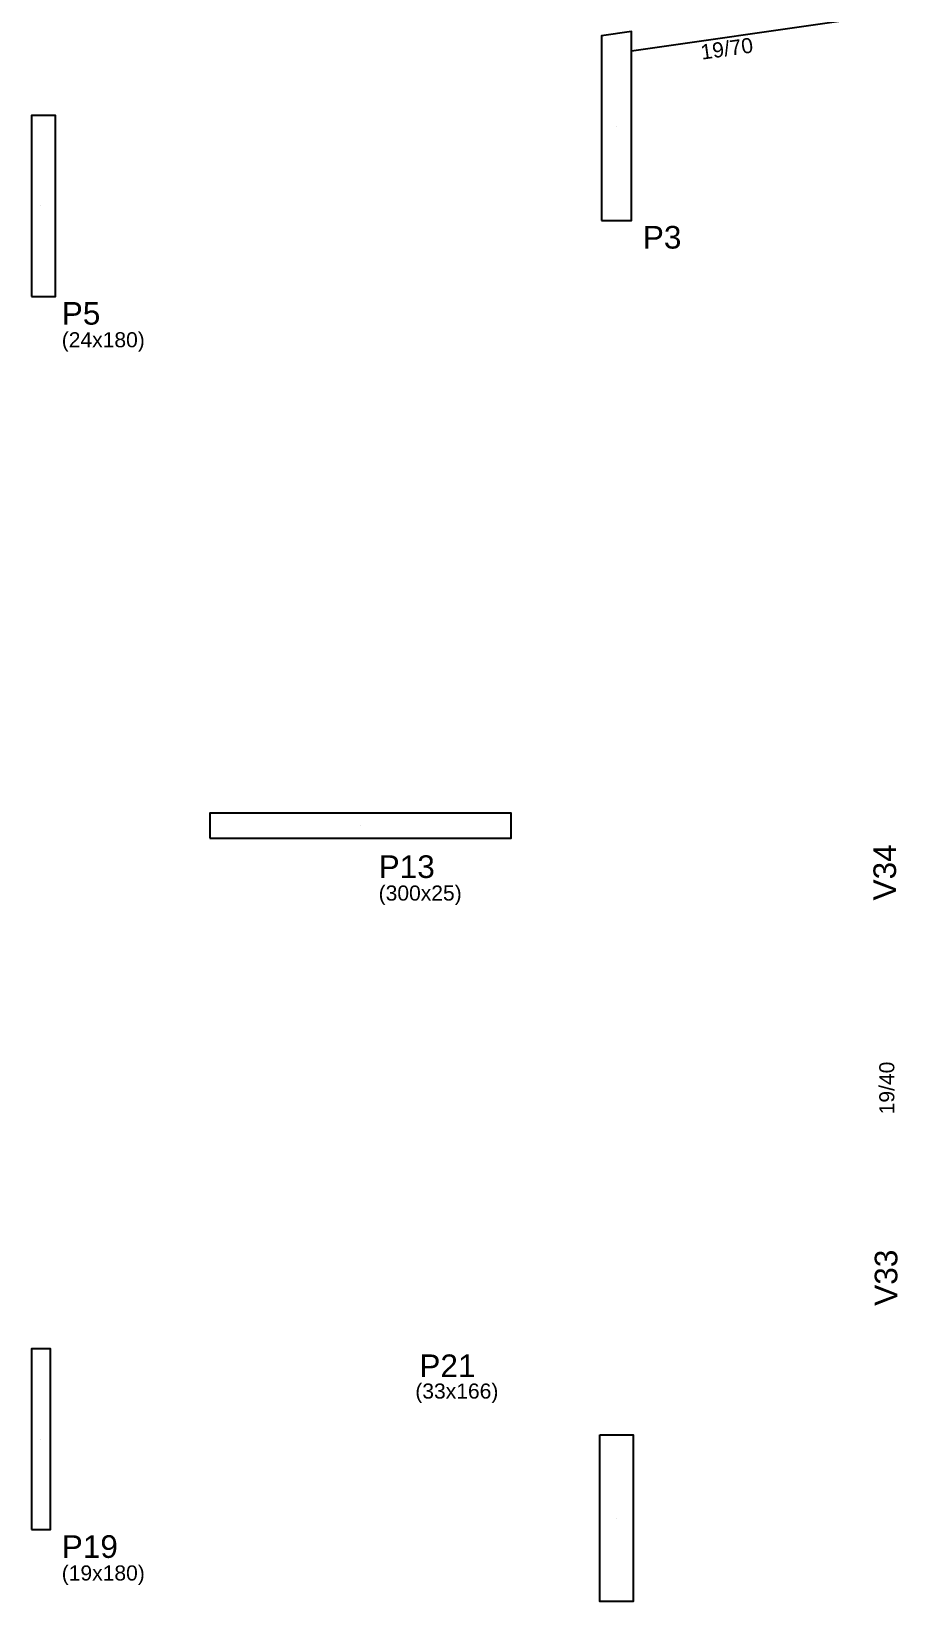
# Model space of a CAD drawing. Header units: millimetres. Extents: x 26621 to 30548, y 1514 to 6605.
# Drawn here: x 26621 to 27483, y 2321 to 3883 of the extents above; entities that cross this region are included whole.
import ezdxf

# ---------------------------------------------------------------- set-up
doc = ezdxf.new("R2010")
doc.units = ezdxf.units.MM
for name, color, linetype in [('1', 4, 'Continuous'), ('11', 22, 'Continuous'), ('12', 3, 'Continuous'), ('242', 3, 'Continuous'), ('3', 2, 'Continuous'), ('8', 5, 'Continuous'), ('9', 3, 'Continuous')]:
    doc.layers.add(name, color=color, linetype=linetype)
doc.styles.get("Standard").update_dxf_attribs({"font": 'arial.ttf'})

msp = doc.modelspace()

# ---------------------------------------------------------------- linework, layer by layer
at = {"layer": '1'}
msp.add_lwpolyline([(27218.3, 3864), (27427.1, 3893.6)], dxfattribs=at)
at = {"layer": '242'}
for p, q in [((27203.3, 3788.1), (27203.3, 3788.1)), ((26630.3, 3709.5), (26630.3, 3709.5)), ((26948.3, 3093), (26948.3, 3093)), ((26630.3, 2482.5), (26630.3, 2482.5)), ((27203.3, 2403.9), (27203.3, 2403.9))]:
    msp.add_line(p, q, dxfattribs=at)
at = {"layer": '3'}
for points in [[(27188.3, 3695.2), (27218.3, 3695.2), (27218.3, 3883.2), (27188.3, 3878.9), (27188.3, 3695.2)], [(26620.8, 3619.5), (26644.8, 3619.5), (26644.8, 3799.5), (26620.8, 3799.5), (26620.8, 3619.5)], [(26798.3, 3080.5), (27098.3, 3080.5), (27098.3, 3105.5), (26798.3, 3105.5), (26798.3, 3080.5)], [(26620.8, 2392.5), (26639.8, 2392.5), (26639.8, 2572.5), (26620.8, 2572.5), (26620.8, 2392.5)], [(27186.8, 2486.9), (27219.8, 2486.9), (27219.8, 2320.9), (27186.8, 2320.9), (27186.8, 2486.9)]]:
    msp.add_lwpolyline(points, dxfattribs=at)

# ---------------------------------------------------------------- texts
at = {"layer": '11'}
for s, rotation, p in [('19/70', 8.065, (27288.2, 3855)), ('19/40', 90, (27479.9, 2805.7))]:
    msp.add_text(s, height=15, rotation=rotation, dxfattribs=at).set_placement(p)
at = {"layer": '12'}
for s, p in [('(24x180)', (26651, 3568.9)), ('(300x25)', (26966.5, 3018.4)), ('(33x166)', (27003, 2522.9)), ('(19x180)', (26651, 2341.9))]:
    msp.add_text(s, height=15, dxfattribs=at).set_placement(p)
at = {"layer": '8'}
for s, p in [('V34', (27481.6, 3018.5)), ('V33', (27482.9, 2615.2))]:
    msp.add_text(s, height=22.5, rotation=90, dxfattribs=at).set_placement(p)
at = {"layer": '9'}
for s, p in [('P3', (27229.5, 3667.1)), ('P5', (26651, 3591.4)), ('P13', (26966.5, 3040.9)), ('P21', (27007, 2544.3)), ('P19', (26651, 2364.4))]:
    msp.add_text(s, height=22.5, dxfattribs=at).set_placement(p)

doc.saveas('drawing.dxf')
